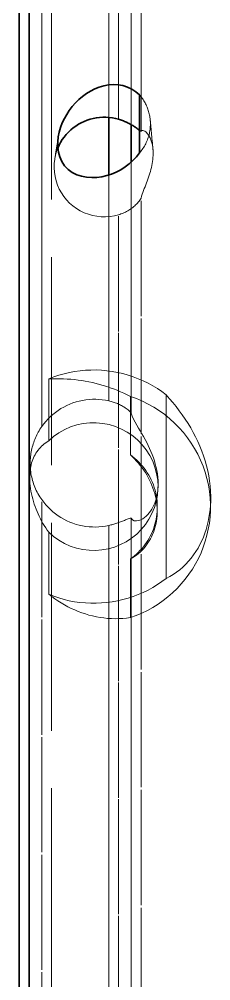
# Model space of a CAD drawing. Header units: millimetres. Extents: x 10 to 410, y 10 to 287.
# Drawn here: x 103.144 to 103.975, y 196.489 to 200.663 of the extents above; entities that cross this region are included whole.
import ezdxf

# ---------------------------------------------------------------- set-up
doc = ezdxf.new("R2010")
doc.units = ezdxf.units.MM
doc.linetypes.add('DASHED', pattern=[0.75, 0.5, -0.25])
doc.layers.add('HIDDEN', color=8, linetype='DASHED', lineweight=18)
doc.layers.add('VISIBLE', color=7, linetype='CONTINUOUS', lineweight=35)

msp = doc.modelspace()

# ---------------------------------------------------------------- linework, layer by layer
at = {"layer": 'HIDDEN'}
for points in [[(103.6726, 200.1771), (103.6726, 200.4328), (103.6726, 200.6885), (103.6726, 200.9442), (103.6726, 201.1999), (103.6726, 201.4557), (103.6726, 201.7114), (103.6726, 201.9671), (103.6726, 202.2228), (103.6726, 202.4785), (103.6726, 202.7342), (103.6726, 202.99), (103.6726, 203.2457), (103.6726, 203.5014), (103.6726, 203.7571), (103.6726, 204.0128), (103.6726, 204.2685), (103.6726, 204.5242), (103.6726, 204.78), (103.6726, 205.0357), (103.6726, 205.2914), (103.6726, 205.5471), (103.6726, 205.8028), (103.6726, 206.0585)], [(103.284, 179.5297), (103.284, 180.6827), (103.284, 181.8357), (103.284, 182.9886), (103.284, 184.1416), (103.284, 185.2946), (103.284, 186.4476), (103.284, 187.6006), (103.284, 188.7536), (103.284, 189.9065), (103.284, 191.0595), (103.284, 192.2125), (103.284, 193.3655), (103.284, 194.5185), (103.284, 195.6715), (103.284, 196.8245), (103.284, 197.9774), (103.284, 199.1304), (103.284, 200.2834), (103.284, 201.4364), (103.284, 202.5894), (103.284, 203.7424), (103.284, 204.8953), (103.284, 206.0483)], [(103.5753, 200.2285), (103.5753, 200.4815), (103.5753, 200.7346), (103.5753, 200.9876), (103.5753, 201.2406), (103.5753, 201.4937), (103.5753, 201.7467), (103.5753, 201.9997), (103.5753, 202.2528), (103.5753, 202.5058), (103.5753, 202.7588), (103.5753, 203.0118), (103.5753, 203.2649), (103.5753, 203.5179), (103.5753, 203.7709), (103.5753, 204.024), (103.5753, 204.277), (103.5753, 204.53), (103.5753, 204.7831), (103.5753, 205.0361), (103.5753, 205.2891), (103.5753, 205.5422), (103.5753, 205.7952), (103.5753, 206.0482)], [(103.2416, 198.8944), (103.2416, 199.1495), (103.2416, 199.4047), (103.2416, 199.6598), (103.2416, 199.915), (103.2416, 200.1701), (103.2416, 200.4253), (103.2416, 200.6804), (103.2416, 200.9356), (103.2416, 201.1908), (103.2416, 201.4459), (103.2416, 201.7011), (103.2416, 201.9562), (103.2416, 202.2114), (103.2416, 202.4665), (103.2416, 202.7217), (103.2416, 202.9768), (103.2416, 203.232), (103.2416, 203.4872), (103.2416, 203.7423), (103.2416, 203.9975), (103.2416, 204.2526), (103.2416, 204.5078), (103.2416, 204.7629)], [(103.5328, 200.2367), (103.5328, 200.4335), (103.5328, 200.6302), (103.5328, 200.827), (103.5328, 201.0238), (103.5328, 201.2206), (103.5328, 201.4174), (103.5328, 201.6142), (103.5328, 201.811), (103.5328, 202.0078), (103.5328, 202.2046), (103.5328, 202.4013), (103.5328, 202.5981), (103.5328, 202.7949), (103.5328, 202.9917), (103.5328, 203.1885), (103.5328, 203.3853), (103.5328, 203.5821), (103.5328, 203.7789), (103.5328, 203.9757), (103.5328, 204.1725), (103.5328, 204.3692), (103.5328, 204.566), (103.5328, 204.7628)], [(103.6295, 200.2055), (103.6295, 200.4032), (103.6295, 200.6009), (103.6295, 200.7986), (103.6295, 200.9963), (103.6295, 201.194), (103.6295, 201.3917), (103.6295, 201.5894), (103.6295, 201.7871), (103.6295, 201.9848), (103.6295, 202.1824), (103.6295, 202.3801), (103.6295, 202.5778), (103.6295, 202.7755), (103.6295, 202.9732), (103.6295, 203.1709), (103.6295, 203.3686), (103.6295, 203.5663), (103.6295, 203.764), (103.6295, 203.9617), (103.6295, 204.1594), (103.6295, 204.3571), (103.6295, 204.5547), (103.6295, 204.7524)], [(103.6663, 200.3344), (103.6696, 200.3304), (103.6729, 200.3264), (103.676, 200.3222), (103.679, 200.318), (103.6819, 200.3137), (103.6847, 200.3093), (103.6873, 200.3049), (103.6899, 200.3004), (103.6923, 200.2958), (103.6946, 200.2911), (103.6967, 200.2864), (103.6988, 200.2816), (103.7007, 200.2768), (103.7025, 200.2719), (103.7041, 200.267), (103.7056, 200.2621), (103.707, 200.2571), (103.7082, 200.252), (103.7093, 200.247), (103.7103, 200.2419), (103.7111, 200.2368), (103.7118, 200.2316), (103.7124, 200.2265)], [(103.7124, 200.2265), (103.7125, 200.2257), (103.7125, 200.2249), (103.7126, 200.2241), (103.7126, 200.2234), (103.7127, 200.2226), (103.7128, 200.2218), (103.7128, 200.2211), (103.7129, 200.2203), (103.7129, 200.2195), (103.7129, 200.2187), (103.713, 200.218), (103.713, 200.2172), (103.7131, 200.2164), (103.7131, 200.2156), (103.7131, 200.2149), (103.7131, 200.2141), (103.7132, 200.2133), (103.7132, 200.2125), (103.7132, 200.2117), (103.7132, 200.211), (103.7132, 200.2102), (103.7132, 200.2094), (103.7132, 200.2086)], [(103.7124, 200.2265), (103.7129, 200.2209), (103.7134, 200.2154), (103.7139, 200.2099), (103.7144, 200.2044), (103.715, 200.1989), (103.7155, 200.1933), (103.716, 200.1878), (103.7165, 200.1823), (103.717, 200.1768), (103.7175, 200.1713), (103.7181, 200.1657), (103.7186, 200.1602), (103.7191, 200.1547), (103.7196, 200.1492), (103.7201, 200.1436), (103.7206, 200.1381), (103.7211, 200.1326), (103.7217, 200.1271), (103.7222, 200.1216), (103.7227, 200.116), (103.7232, 200.1105), (103.7237, 200.105), (103.7242, 200.0995)], [(103.7132, 200.2086), (103.7131, 200.2027), (103.7128, 200.1967), (103.7124, 200.1908), (103.7117, 200.1849), (103.7109, 200.179), (103.7099, 200.1731), (103.7087, 200.1673), (103.7073, 200.1615), (103.7058, 200.1557), (103.704, 200.15), (103.7021, 200.1444), (103.7, 200.1388), (103.6978, 200.1333), (103.6953, 200.1278), (103.6928, 200.1225), (103.69, 200.1172), (103.6871, 200.112), (103.684, 200.1069), (103.6808, 200.1019), (103.6774, 200.097), (103.6738, 200.0922), (103.6701, 200.0875), (103.6663, 200.0829)], [(103.6726, 200.1771), (103.6723, 200.177), (103.672, 200.177), (103.6717, 200.1771), (103.6714, 200.1772), (103.6711, 200.1774), (103.6708, 200.1775), (103.6705, 200.1777), (103.6702, 200.1779), (103.67, 200.1781), (103.6697, 200.1782), (103.6694, 200.1784), (103.6692, 200.1786), (103.6689, 200.1788), (103.6686, 200.179), (103.6684, 200.1791), (103.6681, 200.1793), (103.6679, 200.1795), (103.6676, 200.1797), (103.6673, 200.1799), (103.6671, 200.1801), (103.6668, 200.1803), (103.6666, 200.1805), (103.6663, 200.1807)], [(103.7242, 200.0995), (103.7238, 200.104), (103.7232, 200.1086), (103.7224, 200.1131), (103.7216, 200.1177), (103.7206, 200.1222), (103.7195, 200.1266), (103.7182, 200.131), (103.7169, 200.1354), (103.7153, 200.1397), (103.7136, 200.144), (103.7117, 200.1482), (103.7096, 200.1523), (103.7074, 200.1563), (103.705, 200.1602), (103.7023, 200.164), (103.6994, 200.1675), (103.6963, 200.1709), (103.6929, 200.174), (103.6892, 200.1767), (103.6851, 200.1788), (103.6807, 200.1801), (103.6762, 200.1798), (103.6726, 200.1771)], [(103.3136, 200.1523), (103.3129, 200.1481), (103.3123, 200.1439), (103.3116, 200.1397), (103.3109, 200.1355), (103.3102, 200.1313), (103.3096, 200.127), (103.3089, 200.1228), (103.3082, 200.1186), (103.3075, 200.1144), (103.3068, 200.1102), (103.3062, 200.106), (103.3055, 200.1018), (103.3048, 200.0975), (103.3041, 200.0933), (103.3035, 200.0891), (103.3028, 200.0849), (103.3021, 200.0807), (103.3014, 200.0765), (103.3008, 200.0723), (103.3001, 200.068), (103.2994, 200.0638), (103.2987, 200.0596), (103.2981, 200.0554)], [(103.2981, 200.0554), (103.2984, 200.0575), (103.2988, 200.0597), (103.2992, 200.0618), (103.2996, 200.0639), (103.3, 200.0661), (103.3005, 200.0682), (103.301, 200.0703), (103.3015, 200.0724), (103.302, 200.0745), (103.3026, 200.0766), (103.3031, 200.0787), (103.3037, 200.0808), (103.3043, 200.0829), (103.305, 200.0849), (103.3056, 200.087), (103.3063, 200.0891), (103.307, 200.0911), (103.3077, 200.0932), (103.3084, 200.0952), (103.3092, 200.0972), (103.31, 200.0993), (103.3108, 200.1013), (103.3116, 200.1033)], [(103.7251, 200.0806), (103.7251, 200.0815), (103.7251, 200.0823), (103.7251, 200.0831), (103.7251, 200.0839), (103.7251, 200.0847), (103.725, 200.0856), (103.725, 200.0864), (103.725, 200.0872), (103.725, 200.088), (103.7249, 200.0888), (103.7249, 200.0897), (103.7249, 200.0905), (103.7248, 200.0913), (103.7248, 200.0921), (103.7247, 200.0929), (103.7247, 200.0938), (103.7246, 200.0946), (103.7246, 200.0954), (103.7245, 200.0962), (103.7244, 200.097), (103.7244, 200.0978), (103.7243, 200.0987), (103.7242, 200.0995)], [(103.5753, 199.814), (103.5568, 199.8094), (103.538, 199.8064), (103.519, 199.8051), (103.4999, 199.8054), (103.481, 199.8073), (103.4623, 199.8109), (103.444, 199.8162), (103.4262, 199.823), (103.409, 199.8313), (103.3927, 199.8411), (103.3773, 199.8522), (103.3629, 199.8647), (103.3496, 199.8784), (103.3377, 199.8932), (103.327, 199.909), (103.3178, 199.9257), (103.3101, 199.9431), (103.304, 199.9611), (103.2994, 199.9796), (103.2966, 199.9984), (103.2954, 200.0174), (103.2959, 200.0365), (103.2981, 200.0554)], [(103.6726, 199.886), (103.6748, 199.8946), (103.6774, 199.903), (103.6803, 199.9113), (103.6834, 199.9196), (103.6866, 199.9278), (103.6898, 199.936), (103.693, 199.9442), (103.6962, 199.9524), (103.6993, 199.9606), (103.7024, 199.9689), (103.7053, 199.9772), (103.7081, 199.9856), (103.7107, 199.994), (103.7132, 200.0025), (103.7155, 200.011), (103.7176, 200.0195), (103.7195, 200.0281), (103.7211, 200.0368), (103.7225, 200.0455), (103.7236, 200.0543), (103.7244, 200.063), (103.7249, 200.0718), (103.7251, 200.0806)], [(103.6295, 198.9531), (103.6295, 199.0005), (103.6295, 199.0478), (103.6295, 199.0952), (103.6295, 199.1425), (103.6295, 199.1899), (103.6295, 199.2372), (103.6295, 199.2846), (103.6295, 199.3319), (103.6295, 199.3793), (103.6295, 199.4267), (103.6295, 199.474), (103.6295, 199.5214), (103.6295, 199.5687), (103.6295, 199.6161), (103.6295, 199.6634), (103.6295, 199.7108), (103.6295, 199.7582), (103.6295, 199.8055), (103.6295, 199.8529), (103.6295, 199.9002), (103.6295, 199.9476), (103.6295, 199.9949), (103.6295, 200.0423)], [(103.5328, 199.0061), (103.5328, 199.0487), (103.5328, 199.0914), (103.5328, 199.134), (103.5328, 199.1766), (103.5328, 199.2192), (103.5328, 199.2619), (103.5328, 199.3045), (103.5328, 199.3471), (103.5328, 199.3897), (103.5328, 199.4323), (103.5328, 199.475), (103.5328, 199.5176), (103.5328, 199.5602), (103.5328, 199.6028), (103.5328, 199.6455), (103.5328, 199.6881), (103.5328, 199.7307), (103.5328, 199.7733), (103.5328, 199.816), (103.5328, 199.8586), (103.5328, 199.9012), (103.5328, 199.9438), (103.5328, 199.9865)], [(103.5753, 199.814), (103.5804, 199.8156), (103.5855, 199.8174), (103.5905, 199.8193), (103.5955, 199.8213), (103.6004, 199.8236), (103.6052, 199.8259), (103.61, 199.8284), (103.6147, 199.8311), (103.6193, 199.8338), (103.6239, 199.8367), (103.6283, 199.8398), (103.6327, 199.8429), (103.637, 199.8462), (103.6411, 199.8496), (103.6452, 199.8531), (103.6492, 199.8568), (103.653, 199.8605), (103.6568, 199.8644), (103.6604, 199.8684), (103.6639, 199.8725), (103.6671, 199.8768), (103.6702, 199.8812), (103.6726, 199.886)], [(103.6726, 188.1232), (103.6726, 188.6346), (103.6726, 189.146), (103.6726, 189.6574), (103.6726, 190.1689), (103.6726, 190.6803), (103.6726, 191.1917), (103.6726, 191.7032), (103.6726, 192.2146), (103.6726, 192.726), (103.6726, 193.2375), (103.6726, 193.7489), (103.6726, 194.2603), (103.6726, 194.7717), (103.6726, 195.2832), (103.6726, 195.7946), (103.6726, 196.306), (103.6726, 196.8175), (103.6726, 197.3289), (103.6726, 197.8403), (103.6726, 198.3517), (103.6726, 198.8632), (103.6726, 199.3746), (103.6726, 199.886)], [(103.5753, 188.1746), (103.5753, 188.6806), (103.5753, 189.1867), (103.5753, 189.6928), (103.5753, 190.1988), (103.5753, 190.7049), (103.5753, 191.2109), (103.5753, 191.717), (103.5753, 192.2231), (103.5753, 192.7291), (103.5753, 193.2352), (103.5753, 193.7413), (103.5753, 194.2473), (103.5753, 194.7534), (103.5753, 195.2594), (103.5753, 195.7655), (103.5753, 196.2716), (103.5753, 196.7776), (103.5753, 197.2837), (103.5753, 197.7897), (103.5753, 198.2958), (103.5753, 198.8019), (103.5753, 199.3079), (103.5753, 199.814)], [(103.2722, 199.1019), (103.294, 199.1103), (103.3162, 199.1177), (103.3388, 199.1241), (103.3616, 199.1294), (103.3846, 199.1337), (103.4078, 199.137), (103.4311, 199.1391), (103.4545, 199.1402), (103.4779, 199.1403), (103.5013, 199.1392), (103.5246, 199.1371), (103.5478, 199.134), (103.5708, 199.1298), (103.5937, 199.1245), (103.6162, 199.1182), (103.6384, 199.1109), (103.6603, 199.1025), (103.6818, 199.0932), (103.7028, 199.0829), (103.7234, 199.0716), (103.7434, 199.0594), (103.7628, 199.0463), (103.7816, 199.0324)], [(103.2722, 199.1019), (103.2881, 199.1023), (103.304, 199.1025), (103.3199, 199.1023), (103.3359, 199.1018), (103.3518, 199.101), (103.3676, 199.0998), (103.3835, 199.0983), (103.3993, 199.0964), (103.4151, 199.0942), (103.4308, 199.0916), (103.4465, 199.0886), (103.462, 199.0853), (103.4775, 199.0817), (103.4929, 199.0776), (103.5083, 199.0732), (103.5235, 199.0685), (103.5386, 199.0634), (103.5535, 199.058), (103.5684, 199.0522), (103.5831, 199.0461), (103.5976, 199.0396), (103.612, 199.0328), (103.6263, 199.0257)], [(103.2722, 198.8324), (103.2722, 198.8441), (103.2722, 198.8558), (103.2722, 198.8675), (103.2722, 198.8793), (103.2722, 198.891), (103.2722, 198.9027), (103.2722, 198.9144), (103.2722, 198.9261), (103.2722, 198.9378), (103.2722, 198.9496), (103.2722, 198.9613), (103.2722, 198.973), (103.2722, 198.9847), (103.2722, 198.9964), (103.2722, 199.0081), (103.2722, 199.0199), (103.2722, 199.0316), (103.2722, 199.0433), (103.2722, 199.055), (103.2722, 199.0667), (103.2722, 199.0784), (103.2722, 199.0902), (103.2722, 199.1019)], [(103.2416, 198.8944), (103.2502, 198.9059), (103.2593, 198.917), (103.269, 198.9276), (103.2793, 198.9377), (103.29, 198.9473), (103.3013, 198.9563), (103.3129, 198.9647), (103.325, 198.9725), (103.3375, 198.9796), (103.3503, 198.9861), (103.3635, 198.9919), (103.3769, 198.9971), (103.3906, 199.0015), (103.4045, 199.0053), (103.4186, 199.0083), (103.4328, 199.0106), (103.4471, 199.0121), (103.4614, 199.013), (103.4758, 199.0131), (103.4902, 199.0124), (103.5045, 199.0111), (103.5187, 199.0089), (103.5328, 199.0061)], [(103.5328, 199.0061), (103.5376, 199.005), (103.5423, 199.0037), (103.547, 199.0024), (103.5516, 199.0009), (103.5563, 198.9994), (103.5608, 198.9977), (103.5654, 198.9959), (103.5699, 198.9941), (103.5744, 198.9921), (103.5788, 198.9901), (103.5832, 198.9879), (103.5875, 198.9857), (103.5918, 198.9833), (103.596, 198.9808), (103.6001, 198.9783), (103.6042, 198.9756), (103.6082, 198.9729), (103.6122, 198.97), (103.6161, 198.967), (103.6198, 198.9639), (103.6234, 198.9606), (103.6268, 198.9571), (103.6295, 198.9531)], [(103.6263, 198.7714), (103.6263, 198.7824), (103.6263, 198.7935), (103.6263, 198.8046), (103.6263, 198.8156), (103.6263, 198.8267), (103.6263, 198.8377), (103.6263, 198.8488), (103.6263, 198.8598), (103.6263, 198.8709), (103.6263, 198.8819), (103.6263, 198.893), (103.6263, 198.9041), (103.6263, 198.9151), (103.6263, 198.9262), (103.6263, 198.9372), (103.6263, 198.9483), (103.6263, 198.9593), (103.6263, 198.9704), (103.6263, 198.9814), (103.6263, 198.9925), (103.6263, 199.0036), (103.6263, 199.0146), (103.6263, 199.0257)], [(103.9734, 198.529), (103.9735, 198.5572), (103.9721, 198.5854), (103.9691, 198.6135), (103.9645, 198.6413), (103.9583, 198.6689), (103.9506, 198.6961), (103.9414, 198.7228), (103.9308, 198.7489), (103.9187, 198.7744), (103.9051, 198.7992), (103.8903, 198.8232), (103.8741, 198.8463), (103.8566, 198.8685), (103.8379, 198.8897), (103.8181, 198.9098), (103.7972, 198.9288), (103.7753, 198.9466), (103.7524, 198.9631), (103.7286, 198.9784), (103.7041, 198.9923), (103.6788, 199.0049), (103.6528, 199.016), (103.6263, 199.0257)], [(103.9747, 198.5694), (103.975, 198.5918), (103.9742, 198.6142), (103.9725, 198.6365), (103.9699, 198.6587), (103.9664, 198.6807), (103.962, 198.7027), (103.9568, 198.7244), (103.9507, 198.7459), (103.9439, 198.7672), (103.9363, 198.7883), (103.928, 198.809), (103.9189, 198.8295), (103.9092, 198.8496), (103.8989, 198.8694), (103.8879, 198.8889), (103.8764, 198.9081), (103.8643, 198.9269), (103.8516, 198.9453), (103.8385, 198.9634), (103.8249, 198.9812), (103.8108, 198.9986), (103.7964, 199.0156), (103.7816, 199.0324)], [(103.7816, 198.2356), (103.7816, 198.2703), (103.7816, 198.3049), (103.7816, 198.3396), (103.7816, 198.3742), (103.7816, 198.4088), (103.7816, 198.4435), (103.7816, 198.4781), (103.7816, 198.5128), (103.7816, 198.5474), (103.7816, 198.582), (103.7816, 198.6167), (103.7816, 198.6513), (103.7816, 198.686), (103.7816, 198.7206), (103.7816, 198.7552), (103.7816, 198.7899), (103.7816, 198.8245), (103.7816, 198.8592), (103.7816, 198.8938), (103.7816, 198.9284), (103.7816, 198.9631), (103.7816, 198.9977), (103.7816, 199.0324)], [(103.6295, 198.9531), (103.6339, 198.9393), (103.6399, 198.9262), (103.6467, 198.9134), (103.6538, 198.9008), (103.6612, 198.8884), (103.6686, 198.876), (103.6759, 198.8635), (103.6832, 198.8509), (103.6902, 198.8383), (103.697, 198.8255), (103.7035, 198.8126), (103.7096, 198.7995), (103.7155, 198.7863), (103.7209, 198.7729), (103.7259, 198.7593), (103.7304, 198.7455), (103.7345, 198.7317), (103.738, 198.7176), (103.741, 198.7035), (103.7434, 198.6892), (103.7451, 198.6748), (103.7462, 198.6604), (103.7465, 198.646)], [(103.1917, 198.7436), (103.192, 198.7506), (103.1925, 198.7575), (103.1932, 198.7645), (103.1941, 198.7715), (103.1951, 198.7784), (103.1963, 198.7853), (103.1976, 198.7922), (103.1991, 198.799), (103.2008, 198.8058), (103.2027, 198.8125), (103.2047, 198.8192), (103.2069, 198.8259), (103.2093, 198.8325), (103.2118, 198.839), (103.2145, 198.8455), (103.2173, 198.8519), (103.2203, 198.8582), (103.2235, 198.8644), (103.2268, 198.8706), (103.2303, 198.8767), (103.2339, 198.8827), (103.2377, 198.8886), (103.2416, 198.8944)], [(103.2722, 198.8324), (103.2935, 198.8511), (103.3166, 198.8675), (103.3413, 198.8815), (103.3672, 198.893), (103.3942, 198.9017), (103.4219, 198.9077), (103.4501, 198.9108), (103.4785, 198.9111), (103.5067, 198.9086), (103.5346, 198.9031), (103.5617, 198.8949), (103.5879, 198.884), (103.6128, 198.8705), (103.6363, 198.8546), (103.658, 198.8363), (103.6777, 198.8159), (103.6953, 198.7937), (103.7105, 198.7697), (103.7231, 198.7443), (103.7331, 198.7178), (103.7403, 198.6904), (103.7447, 198.6623), (103.7462, 198.634)], [(103.1897, 198.683), (103.1901, 198.6907), (103.1907, 198.6985), (103.1916, 198.7062), (103.1927, 198.7139), (103.1941, 198.7215), (103.1958, 198.7291), (103.1979, 198.7366), (103.2002, 198.744), (103.2029, 198.7513), (103.2058, 198.7584), (103.2092, 198.7655), (103.2128, 198.7723), (103.2168, 198.779), (103.2211, 198.7854), (103.2257, 198.7917), (103.2307, 198.7977), (103.2359, 198.8034), (103.2413, 198.8089), (103.2471, 198.8142), (103.253, 198.8191), (103.2592, 198.8238), (103.2656, 198.8282), (103.2722, 198.8324)], [(103.7424, 198.5171), (103.7426, 198.5297), (103.7421, 198.5422), (103.7411, 198.5547), (103.7396, 198.5672), (103.7376, 198.5795), (103.735, 198.5918), (103.7319, 198.604), (103.7284, 198.616), (103.7244, 198.6279), (103.7199, 198.6396), (103.715, 198.6511), (103.7096, 198.6625), (103.7039, 198.6736), (103.6977, 198.6846), (103.6912, 198.6953), (103.6842, 198.7057), (103.677, 198.7159), (103.6693, 198.7259), (103.6613, 198.7355), (103.653, 198.7449), (103.6444, 198.7541), (103.6355, 198.7629), (103.6263, 198.7714)], [(103.7431, 198.5366), (103.7432, 198.5484), (103.7428, 198.5603), (103.742, 198.5722), (103.7406, 198.5839), (103.7387, 198.5957), (103.7363, 198.6073), (103.7333, 198.6188), (103.7299, 198.6302), (103.7261, 198.6414), (103.7217, 198.6525), (103.7169, 198.6633), (103.7116, 198.674), (103.7058, 198.6844), (103.6996, 198.6945), (103.693, 198.7044), (103.686, 198.7139), (103.6785, 198.7232), (103.6707, 198.7321), (103.6625, 198.7407), (103.654, 198.749), (103.6451, 198.7568), (103.6358, 198.7643), (103.6263, 198.7714)], [(103.1917, 198.7436), (103.1916, 198.7409), (103.1916, 198.7383), (103.1915, 198.7357), (103.1914, 198.733), (103.1913, 198.7304), (103.1912, 198.7278), (103.1911, 198.7251), (103.191, 198.7225), (103.1909, 198.7199), (103.1909, 198.7172), (103.1908, 198.7146), (103.1907, 198.712), (103.1906, 198.7093), (103.1905, 198.7067), (103.1904, 198.7041), (103.1903, 198.7014), (103.1902, 198.6988), (103.1902, 198.6962), (103.1901, 198.6935), (103.19, 198.6909), (103.1899, 198.6883), (103.1898, 198.6856), (103.1897, 198.683)], [(103.2416, 198.5776), (103.2373, 198.5839), (103.2332, 198.5904), (103.2292, 198.5969), (103.2254, 198.6036), (103.2218, 198.6104), (103.2183, 198.6172), (103.2151, 198.6242), (103.2121, 198.6312), (103.2092, 198.6384), (103.2066, 198.6456), (103.2042, 198.6528), (103.202, 198.6602), (103.2, 198.6676), (103.1982, 198.675), (103.1966, 198.6825), (103.1952, 198.6901), (103.1941, 198.6977), (103.1931, 198.7053), (103.1924, 198.7129), (103.1919, 198.7206), (103.1916, 198.7282), (103.1916, 198.7359), (103.1917, 198.7436)], [(103.2722, 198.436), (103.2655, 198.4454), (103.2591, 198.455), (103.2529, 198.4647), (103.247, 198.4746), (103.2414, 198.4846), (103.236, 198.4948), (103.2309, 198.5051), (103.2261, 198.5156), (103.2215, 198.5261), (103.2172, 198.5368), (103.2132, 198.5476), (103.2095, 198.5585), (103.206, 198.5695), (103.2029, 198.5806), (103.2, 198.5917), (103.1975, 198.603), (103.1952, 198.6143), (103.1934, 198.6256), (103.1918, 198.637), (103.1907, 198.6485), (103.1899, 198.66), (103.1896, 198.6715), (103.1897, 198.683)], [(103.7464, 198.6369), (103.7459, 198.6273), (103.7451, 198.6178), (103.7439, 198.6082), (103.7423, 198.5988), (103.7403, 198.5894), (103.7378, 198.5801), (103.735, 198.5709), (103.7317, 198.5619), (103.728, 198.5531), (103.7238, 198.5444), (103.7191, 198.5361), (103.7139, 198.528), (103.7082, 198.5203), (103.7019, 198.513), (103.6951, 198.5062), (103.6877, 198.5001), (103.6798, 198.4947), (103.6713, 198.4902), (103.6623, 198.4869), (103.6529, 198.4852), (103.6434, 198.4859), (103.6348, 198.49), (103.6295, 198.4978)], [(103.7464, 198.6369), (103.7464, 198.6364), (103.7464, 198.6359), (103.7463, 198.6354), (103.7463, 198.6348), (103.7463, 198.6343), (103.7463, 198.6338), (103.7463, 198.6333), (103.7463, 198.6327), (103.7462, 198.6322), (103.7462, 198.6317), (103.7462, 198.6312), (103.7462, 198.6307), (103.7462, 198.6301), (103.7462, 198.6296), (103.7461, 198.6291), (103.7461, 198.6286), (103.7461, 198.6281), (103.7461, 198.6275), (103.7461, 198.627), (103.7461, 198.6265), (103.746, 198.626), (103.746, 198.6254), (103.746, 198.6249)], [(103.7462, 198.634), (103.7462, 198.6336), (103.7462, 198.6332), (103.7462, 198.6328), (103.7461, 198.6324), (103.7461, 198.632), (103.7461, 198.6316), (103.7461, 198.6312), (103.7461, 198.6309), (103.7461, 198.6305), (103.7461, 198.6301), (103.7461, 198.6297), (103.7461, 198.6293), (103.7461, 198.6289), (103.7461, 198.6285), (103.7461, 198.6281), (103.7461, 198.6277), (103.7461, 198.6273), (103.7461, 198.6269), (103.7461, 198.6265), (103.746, 198.6261), (103.746, 198.6257), (103.746, 198.6253), (103.746, 198.6249)], [(103.7465, 198.646), (103.7465, 198.6456), (103.7465, 198.6452), (103.7465, 198.6448), (103.7465, 198.6444), (103.7465, 198.644), (103.7465, 198.6436), (103.7465, 198.6432), (103.7465, 198.6428), (103.7465, 198.6424), (103.7465, 198.642), (103.7465, 198.6416), (103.7465, 198.6412), (103.7465, 198.6408), (103.7465, 198.6405), (103.7465, 198.6401), (103.7465, 198.6397), (103.7465, 198.6393), (103.7465, 198.6389), (103.7464, 198.6385), (103.7464, 198.6381), (103.7464, 198.6377), (103.7464, 198.6373), (103.7464, 198.6369)], [(103.746, 198.6249), (103.7437, 198.5971), (103.7385, 198.5696), (103.7306, 198.5427), (103.72, 198.5169), (103.7069, 198.4922), (103.6913, 198.4689), (103.6735, 198.4474), (103.6536, 198.4278), (103.6318, 198.4102), (103.6084, 198.3949), (103.5835, 198.3821), (103.5575, 198.3718), (103.5306, 198.3641), (103.5031, 198.3592), (103.4752, 198.357), (103.4473, 198.3576), (103.4195, 198.361), (103.3922, 198.3671), (103.3657, 198.3759), (103.3402, 198.3874), (103.3159, 198.4013), (103.2932, 198.4175), (103.2722, 198.436)], [(103.5328, 198.4656), (103.5187, 198.4628), (103.5045, 198.4607), (103.4902, 198.4593), (103.4758, 198.4587), (103.4614, 198.4588), (103.447, 198.4596), (103.4327, 198.4612), (103.4185, 198.4635), (103.4045, 198.4666), (103.3906, 198.4703), (103.3769, 198.4748), (103.3635, 198.4799), (103.3503, 198.4858), (103.3375, 198.4923), (103.325, 198.4994), (103.3129, 198.5072), (103.3012, 198.5156), (103.29, 198.5246), (103.2793, 198.5342), (103.269, 198.5443), (103.2593, 198.5549), (103.2502, 198.566), (103.2416, 198.5776)], [(103.2416, 186.8404), (103.2416, 187.3507), (103.2416, 187.861), (103.2416, 188.3714), (103.2416, 188.8817), (103.2416, 189.392), (103.2416, 189.9023), (103.2416, 190.4126), (103.2416, 190.9229), (103.2416, 191.4332), (103.2416, 191.9435), (103.2416, 192.4539), (103.2416, 192.9642), (103.2416, 193.4745), (103.2416, 193.9848), (103.2416, 194.4951), (103.2416, 195.0054), (103.2416, 195.5157), (103.2416, 196.026), (103.2416, 196.5364), (103.2416, 197.0467), (103.2416, 197.557), (103.2416, 198.0673), (103.2416, 198.5776)], [(103.7816, 198.2356), (103.7973, 198.2436), (103.8124, 198.2526), (103.827, 198.2626), (103.8409, 198.2733), (103.8542, 198.2849), (103.8669, 198.2972), (103.8788, 198.3101), (103.8901, 198.3237), (103.9007, 198.3378), (103.9105, 198.3524), (103.9197, 198.3674), (103.9281, 198.3829), (103.9358, 198.3987), (103.9428, 198.4149), (103.9491, 198.4314), (103.9547, 198.4481), (103.9596, 198.465), (103.9638, 198.4821), (103.9673, 198.4994), (103.9701, 198.5168), (103.9723, 198.5343), (103.9738, 198.5518), (103.9747, 198.5694)], [(103.9747, 198.5694), (103.9747, 198.5677), (103.9746, 198.5659), (103.9746, 198.5642), (103.9745, 198.5624), (103.9744, 198.5606), (103.9744, 198.5589), (103.9743, 198.5571), (103.9743, 198.5554), (103.9742, 198.5536), (103.9742, 198.5518), (103.9741, 198.5501), (103.974, 198.5483), (103.974, 198.5466), (103.9739, 198.5448), (103.9739, 198.543), (103.9738, 198.5413), (103.9737, 198.5395), (103.9737, 198.5378), (103.9736, 198.536), (103.9736, 198.5342), (103.9735, 198.5325), (103.9735, 198.5307), (103.9734, 198.529)], [(103.6263, 198.32), (103.6352, 198.3266), (103.6438, 198.3335), (103.6522, 198.3408), (103.6603, 198.3484), (103.668, 198.3563), (103.6755, 198.3645), (103.6826, 198.373), (103.6893, 198.3818), (103.6957, 198.3909), (103.7018, 198.4002), (103.7074, 198.4097), (103.7127, 198.4195), (103.7175, 198.4294), (103.722, 198.4396), (103.7261, 198.4499), (103.7297, 198.4604), (103.7329, 198.471), (103.7357, 198.4817), (103.7381, 198.4925), (103.74, 198.5035), (103.7415, 198.5144), (103.7425, 198.5255), (103.7431, 198.5366)], [(103.6263, 198.0657), (103.6515, 198.0748), (103.6761, 198.0853), (103.7002, 198.097), (103.7237, 198.1099), (103.7464, 198.1241), (103.7684, 198.1395), (103.7895, 198.1559), (103.8097, 198.1735), (103.829, 198.1921), (103.8472, 198.2117), (103.8644, 198.2323), (103.8805, 198.2537), (103.8954, 198.2759), (103.9091, 198.2989), (103.9216, 198.3226), (103.9328, 198.347), (103.9427, 198.3719), (103.9513, 198.3972), (103.9585, 198.423), (103.9644, 198.4492), (103.9688, 198.4756), (103.9718, 198.5022), (103.9734, 198.529)], [(103.6263, 198.32), (103.6354, 198.3251), (103.6442, 198.3307), (103.6527, 198.3367), (103.6609, 198.3431), (103.6688, 198.3499), (103.6763, 198.3572), (103.6835, 198.3647), (103.6903, 198.3726), (103.6967, 198.3808), (103.7027, 198.3894), (103.7083, 198.3982), (103.7135, 198.4072), (103.7182, 198.4165), (103.7226, 198.426), (103.7265, 198.4356), (103.73, 198.4455), (103.733, 198.4554), (103.7356, 198.4655), (103.7378, 198.4757), (103.7396, 198.486), (103.741, 198.4963), (103.7419, 198.5067), (103.7424, 198.5171)], [(103.7431, 198.5366), (103.7431, 198.5357), (103.743, 198.5349), (103.743, 198.534), (103.743, 198.5332), (103.7429, 198.5323), (103.7429, 198.5315), (103.7429, 198.5306), (103.7429, 198.5298), (103.7428, 198.529), (103.7428, 198.5281), (103.7428, 198.5273), (103.7428, 198.5264), (103.7427, 198.5256), (103.7427, 198.5247), (103.7427, 198.5239), (103.7426, 198.523), (103.7426, 198.5222), (103.7426, 198.5214), (103.7426, 198.5205), (103.7425, 198.5197), (103.7425, 198.5188), (103.7425, 198.518), (103.7424, 198.5171)], [(103.5328, 198.4656), (103.5372, 198.4666), (103.5415, 198.4677), (103.5458, 198.4688), (103.5501, 198.47), (103.5544, 198.4712), (103.5587, 198.4724), (103.563, 198.4737), (103.5672, 198.4751), (103.5714, 198.4765), (103.5756, 198.4779), (103.5798, 198.4794), (103.584, 198.481), (103.5882, 198.4826), (103.5923, 198.4842), (103.5965, 198.4858), (103.6006, 198.4875), (103.6047, 198.4893), (103.6088, 198.491), (103.6129, 198.4928), (103.617, 198.4945), (103.6211, 198.4962), (103.6253, 198.4978), (103.6295, 198.4978)], [(103.5328, 188.1827), (103.5328, 188.6298), (103.5328, 189.0769), (103.5328, 189.524), (103.5328, 189.9711), (103.5328, 190.4181), (103.5328, 190.8652), (103.5328, 191.3123), (103.5328, 191.7594), (103.5328, 192.2065), (103.5328, 192.6536), (103.5328, 193.1006), (103.5328, 193.5477), (103.5328, 193.9948), (103.5328, 194.4419), (103.5328, 194.889), (103.5328, 195.336), (103.5328, 195.7831), (103.5328, 196.2302), (103.5328, 196.6773), (103.5328, 197.1244), (103.5328, 197.5715), (103.5328, 198.0185), (103.5328, 198.4656)], [(103.6295, 188.1516), (103.6295, 188.6014), (103.6295, 189.0513), (103.6295, 189.5011), (103.6295, 189.9509), (103.6295, 190.4008), (103.6295, 190.8506), (103.6295, 191.3005), (103.6295, 191.7503), (103.6295, 192.2001), (103.6295, 192.65), (103.6295, 193.0998), (103.6295, 193.5496), (103.6295, 193.9995), (103.6295, 194.4493), (103.6295, 194.8991), (103.6295, 195.349), (103.6295, 195.7988), (103.6295, 196.2487), (103.6295, 196.6985), (103.6295, 197.1483), (103.6295, 197.5982), (103.6295, 198.048), (103.6295, 198.4978)], [(103.2722, 198.1665), (103.2722, 198.1782), (103.2722, 198.19), (103.2722, 198.2017), (103.2722, 198.2134), (103.2722, 198.2251), (103.2722, 198.2368), (103.2722, 198.2485), (103.2722, 198.2603), (103.2722, 198.272), (103.2722, 198.2837), (103.2722, 198.2954), (103.2722, 198.3071), (103.2722, 198.3188), (103.2722, 198.3306), (103.2722, 198.3423), (103.2722, 198.354), (103.2722, 198.3657), (103.2722, 198.3774), (103.2722, 198.3891), (103.2722, 198.4009), (103.2722, 198.4126), (103.2722, 198.4243), (103.2722, 198.436)], [(103.6263, 198.0657), (103.6263, 198.0768), (103.6263, 198.0878), (103.6263, 198.0989), (103.6263, 198.1099), (103.6263, 198.121), (103.6263, 198.132), (103.6263, 198.1431), (103.6263, 198.1542), (103.6263, 198.1652), (103.6263, 198.1763), (103.6263, 198.1873), (103.6263, 198.1984), (103.6263, 198.2094), (103.6263, 198.2205), (103.6263, 198.2315), (103.6263, 198.2426), (103.6263, 198.2537), (103.6263, 198.2647), (103.6263, 198.2758), (103.6263, 198.2868), (103.6263, 198.2979), (103.6263, 198.3089), (103.6263, 198.32)], [(103.7816, 198.2356), (103.7628, 198.2217), (103.7433, 198.2086), (103.7233, 198.1964), (103.7028, 198.1852), (103.6818, 198.1749), (103.6603, 198.1656), (103.6384, 198.1572), (103.6162, 198.1499), (103.5936, 198.1436), (103.5708, 198.1384), (103.5478, 198.1342), (103.5246, 198.1311), (103.5012, 198.129), (103.4778, 198.128), (103.4544, 198.128), (103.431, 198.1292), (103.4077, 198.1313), (103.3845, 198.1346), (103.3615, 198.1389), (103.3387, 198.1443), (103.3162, 198.1507), (103.294, 198.1581), (103.2722, 198.1665)], [(103.6263, 198.0657), (103.61, 198.0635), (103.5936, 198.062), (103.5771, 198.0611), (103.5606, 198.0608), (103.5442, 198.0613), (103.5277, 198.0623), (103.5113, 198.064), (103.495, 198.0663), (103.4788, 198.0692), (103.4627, 198.0727), (103.4468, 198.0767), (103.431, 198.0814), (103.4153, 198.0866), (103.3999, 198.0924), (103.3847, 198.0987), (103.3697, 198.1055), (103.3549, 198.1128), (103.3404, 198.1206), (103.3262, 198.1289), (103.3122, 198.1376), (103.2985, 198.1468), (103.2852, 198.1565), (103.2722, 198.1665)]]:
    msp.add_lwpolyline(points, dxfattribs=at)
at = {"layer": 'VISIBLE'}
for points in [[(103.1874, 179.5408), (103.1874, 180.6937), (103.1874, 181.8467), (103.1874, 182.9997), (103.1874, 184.1527), (103.1874, 185.3057), (103.1874, 186.4587), (103.1874, 187.6117), (103.1874, 188.7646), (103.1874, 189.9176), (103.1874, 191.0706), (103.1874, 192.2236), (103.1874, 193.3766), (103.1874, 194.5296), (103.1874, 195.6825), (103.1874, 196.8355), (103.1874, 197.9885), (103.1874, 199.1415), (103.1874, 200.2945), (103.1874, 201.4475), (103.1874, 202.6005), (103.1874, 203.7534), (103.1874, 204.9064), (103.1874, 206.0594)], [(103.1874, 179.5404), (103.1874, 180.6934), (103.1874, 181.8464), (103.1874, 182.9993), (103.1874, 184.1523), (103.1874, 185.3053), (103.1874, 186.4583), (103.1874, 187.6113), (103.1874, 188.7643), (103.1874, 189.9173), (103.1874, 191.0702), (103.1874, 192.2232), (103.1874, 193.3762), (103.1874, 194.5292), (103.1874, 195.6822), (103.1874, 196.8352), (103.1874, 197.9881), (103.1874, 199.1411), (103.1874, 200.2941), (103.1874, 201.4471), (103.1874, 202.6001), (103.1874, 203.7531), (103.1874, 204.9061), (103.1874, 206.059)], [(103.1442, 178.2336), (103.1442, 179.3866), (103.1442, 180.5396), (103.1442, 181.6925), (103.1442, 182.8455), (103.1442, 183.9985), (103.1442, 185.1515), (103.1442, 186.3045), (103.1442, 187.4575), (103.1442, 188.6104), (103.1442, 189.7634), (103.1442, 190.9164), (103.1442, 192.0694), (103.1442, 193.2224), (103.1442, 194.3754), (103.1442, 195.5284), (103.1442, 196.6813), (103.1442, 197.8343), (103.1442, 198.9873), (103.1442, 200.1403), (103.1442, 201.2933), (103.1442, 202.4463), (103.1442, 203.5992), (103.1442, 204.7522)], [(103.1443, 178.2339), (103.1443, 179.3868), (103.1443, 180.5398), (103.1443, 181.6928), (103.1443, 182.8457), (103.1443, 183.9987), (103.1443, 185.1516), (103.1443, 186.3046), (103.1443, 187.4575), (103.1443, 188.6105), (103.1443, 189.7635), (103.1443, 190.9164), (103.1443, 192.0694), (103.1443, 193.2223), (103.1443, 194.3753), (103.1443, 195.5283), (103.1443, 196.6812), (103.1443, 197.8342), (103.1443, 198.9871), (103.1443, 200.1401), (103.1443, 201.2931), (103.1443, 202.446), (103.1443, 203.599), (103.1443, 204.7519)], [(103.6663, 200.3344), (103.6506, 200.3481), (103.633, 200.3595), (103.6141, 200.3683), (103.5942, 200.3745), (103.5736, 200.3781), (103.5527, 200.3791), (103.5319, 200.3777), (103.5113, 200.374), (103.4912, 200.3682), (103.4718, 200.3605), (103.4531, 200.3511), (103.4353, 200.3402), (103.4185, 200.3279), (103.4026, 200.3143), (103.3878, 200.2995), (103.3741, 200.2838), (103.3615, 200.2671), (103.3501, 200.2496), (103.34, 200.2313), (103.3311, 200.2124), (103.3237, 200.1928), (103.3178, 200.1728), (103.3136, 200.1523)], [(103.6663, 200.0829), (103.6663, 200.0939), (103.6663, 200.1048), (103.6663, 200.1157), (103.6663, 200.1267), (103.6663, 200.1376), (103.6663, 200.1485), (103.6663, 200.1595), (103.6663, 200.1704), (103.6663, 200.1813), (103.6663, 200.1923), (103.6663, 200.2032), (103.6663, 200.2141), (103.6663, 200.2251), (103.6663, 200.236), (103.6663, 200.2469), (103.6663, 200.2579), (103.6663, 200.2688), (103.6663, 200.2797), (103.6663, 200.2907), (103.6663, 200.3016), (103.6663, 200.3125), (103.6663, 200.3235), (103.6663, 200.3344)], [(103.3116, 200.1033), (103.3173, 200.116), (103.3238, 200.1283), (103.3311, 200.1401), (103.3391, 200.1514), (103.3479, 200.1622), (103.3573, 200.1725), (103.3673, 200.1821), (103.378, 200.191), (103.3892, 200.1992), (103.4009, 200.2067), (103.4131, 200.2135), (103.4256, 200.2194), (103.4386, 200.2246), (103.4518, 200.2289), (103.4653, 200.2323), (103.4789, 200.2349), (103.4927, 200.2366), (103.5066, 200.2375), (103.5205, 200.2374), (103.5344, 200.2365), (103.5482, 200.2347), (103.5618, 200.232), (103.5753, 200.2285)], [(103.5328, 199.9865), (103.5328, 199.9973), (103.5328, 200.0082), (103.5328, 200.0191), (103.5328, 200.03), (103.5328, 200.0409), (103.5328, 200.0517), (103.5328, 200.0626), (103.5328, 200.0735), (103.5328, 200.0844), (103.5328, 200.0952), (103.5328, 200.1061), (103.5328, 200.117), (103.5328, 200.1279), (103.5328, 200.1388), (103.5328, 200.1496), (103.5328, 200.1605), (103.5328, 200.1714), (103.5328, 200.1823), (103.5328, 200.1932), (103.5328, 200.204), (103.5328, 200.2149), (103.5328, 200.2258), (103.5328, 200.2367)], [(103.6663, 200.1807), (103.6627, 200.1834), (103.6591, 200.1861), (103.6555, 200.1887), (103.6518, 200.1913), (103.6481, 200.1939), (103.6444, 200.1964), (103.6406, 200.1988), (103.6368, 200.2012), (103.6329, 200.2035), (103.629, 200.2058), (103.6251, 200.208), (103.6211, 200.2101), (103.6171, 200.2121), (103.613, 200.2141), (103.609, 200.2159), (103.6048, 200.2178), (103.6007, 200.2195), (103.5965, 200.2212), (103.5923, 200.2228), (103.5881, 200.2243), (103.5838, 200.2258), (103.5796, 200.2272), (103.5753, 200.2285)], [(103.6295, 200.0423), (103.6295, 200.0494), (103.6295, 200.0565), (103.6295, 200.0636), (103.6295, 200.0707), (103.6295, 200.0778), (103.6295, 200.0849), (103.6295, 200.092), (103.6295, 200.0991), (103.6295, 200.1062), (103.6295, 200.1133), (103.6295, 200.1204), (103.6295, 200.1275), (103.6295, 200.1346), (103.6295, 200.1416), (103.6295, 200.1487), (103.6295, 200.1558), (103.6295, 200.1629), (103.6295, 200.17), (103.6295, 200.1771), (103.6295, 200.1842), (103.6295, 200.1913), (103.6295, 200.1984), (103.6295, 200.2055)], [(103.3136, 200.1523), (103.3112, 200.1304), (103.3112, 200.1083), (103.3139, 200.0864), (103.3197, 200.0652), (103.3288, 200.0451), (103.3412, 200.0268), (103.3565, 200.011), (103.3744, 199.9981), (103.394, 199.9881), (103.4149, 199.981), (103.4366, 199.9768), (103.4586, 199.9751), (103.4806, 199.9759), (103.5025, 199.9788), (103.524, 199.9838), (103.545, 199.9907), (103.5653, 199.9994), (103.5848, 200.0097), (103.6034, 200.0216), (103.6209, 200.0349), (103.6374, 200.0497), (103.6525, 200.0657), (103.6663, 200.0829)]]:
    msp.add_lwpolyline(points, dxfattribs=at)

doc.saveas('drawing.dxf')
